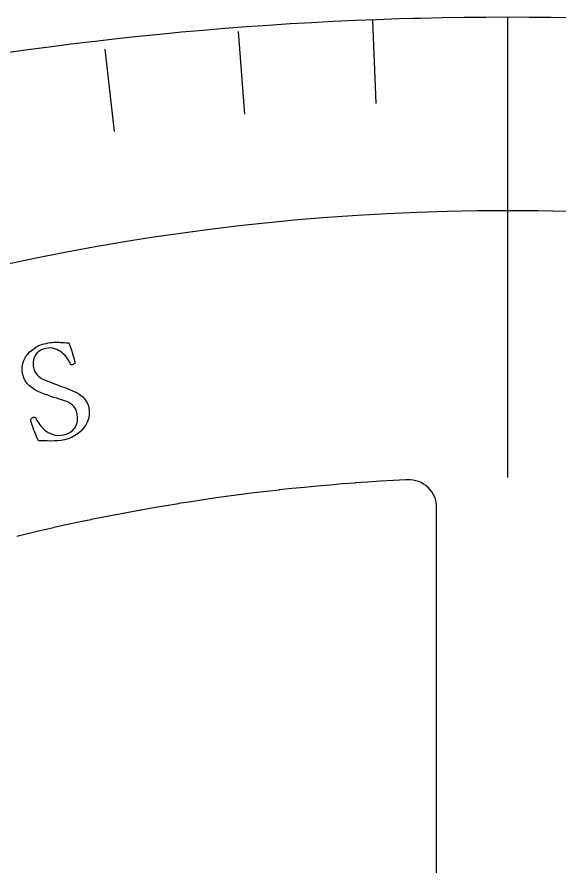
# Model space of a CAD drawing. Header units: millimetres. Extents: x -31.9 to 31.9, y -31.9 to 31.9.
# Drawn here: x -4.41 to 0.46, y 24.25 to 31.9 of the extents above; entities that cross this region are included whole.
import ezdxf

# ---------------------------------------------------------------- set-up
doc = ezdxf.new("R2010")
doc.units = ezdxf.units.MM
for name, color, linetype in [('CUT_INNER', 6, 'Continuous'), ('CUT_OUTER', 1, 'Continuous'), ('ENGRAVE', 7, 'Continuous'), ('ENGRAVE_FINE', 8, 'Continuous'), ('TEXT', 5, 'Continuous')]:
    doc.layers.add(name, color=color, linetype=linetype)

msp = doc.modelspace()

# ---------------------------------------------------------------- linework, layer by layer
at = {"layer": 'CUT_INNER'}
msp.add_lwpolyline([(-0.638, 18.4918), (-0.638, 27.4815), (-0.6393, 27.5067), (-0.6431, 27.5317), (-0.6494, 27.5561), (-0.6581, 27.5798), (-0.6692, 27.6025), (-0.6826, 27.624), (-0.698, 27.644), (-0.7153, 27.6623), (-0.7345, 27.6788), (-0.7551, 27.6933), (-0.7772, 27.7056), (-0.8004, 27.7156), (-0.8244, 27.7233), (-0.8491, 27.7285), (-0.8742, 27.7311), (-0.8995, 27.7312), (-0.9137, 27.7306), (-0.9153, 27.7305), (-1.0279, 27.7246), (-1.0295, 27.7245), (-1.1421, 27.718), (-1.1436, 27.7179), (-1.2562, 27.7106), (-1.2577, 27.7105), (-1.3703, 27.7026), (-1.3718, 27.7024), (-1.4843, 27.6938), (-1.4858, 27.6937), (-1.5983, 27.6843), (-1.5998, 27.6842), (-1.7122, 27.6742), (-1.7137, 27.674), (-1.826, 27.6633), (-1.8275, 27.6632), (-1.9398, 27.6518), (-1.9413, 27.6516), (-2.0535, 27.6395), (-2.055, 27.6394), (-2.1671, 27.6266), (-2.1686, 27.6264), (-2.2807, 27.6129), (-2.2822, 27.6127), (-2.3941, 27.5986), (-2.3956, 27.5984), (-2.5075, 27.5835), (-2.509, 27.5833), (-2.6207, 27.5678), (-2.6223, 27.5676), (-2.7339, 27.5514), (-2.7354, 27.5512), (-2.847, 27.5343), (-2.8485, 27.534), (-2.9599, 27.5165), (-2.9615, 27.5162), (-3.0728, 27.4979), (-3.0743, 27.4977), (-3.1855, 27.4787), (-3.187, 27.4785), (-3.2981, 27.4589), (-3.2996, 27.4586), (-3.4106, 27.4383), (-3.4121, 27.438), (-3.523, 27.417), (-3.5245, 27.4167), (-3.6352, 27.395), (-3.6367, 27.3947), (-3.7473, 27.3724), (-3.7488, 27.3721), (-3.8593, 27.349), (-3.8608, 27.3487), (-3.9711, 27.325), (-3.9726, 27.3247), (-4.0827, 27.3003), (-4.0842, 27.3), (-4.1942, 27.2749), (-4.1957, 27.2746), (-4.3056, 27.2488), (-4.3071, 27.2485), (-4.4168, 27.2221)], dxfattribs=at)
at = {"layer": 'CUT_OUTER'}
msp.add_lwpolyline([(-4.4878, 31.5827), (-4.2939, 31.6097), (-4.0998, 31.6354), (-3.9057, 31.66), (-3.7113, 31.6834), (-3.5168, 31.7055), (-3.3222, 31.7265), (-3.1275, 31.7463), (-2.9327, 31.7649), (-2.7377, 31.7823), (-2.5426, 31.7985), (-2.3475, 31.8135), (-2.1522, 31.8273), (-1.9569, 31.8399), (-1.7615, 31.8513), (-1.566, 31.8615), (-1.3705, 31.8705), (-1.1749, 31.8784), (-0.9793, 31.885), (-0.848, 31.8886), (-0.7829, 31.8904), (-0.5872, 31.8946), (-0.3915, 31.8976), (-0.1957, 31.8994), (0, 31.9), (0.1957, 31.8994), (0.3915, 31.8976), (0.5872, 31.8946)], dxfattribs=at)
at = {"layer": 'ENGRAVE'}
msp.add_lwpolyline([(0, 31.9), (0, 27.753)], dxfattribs=at)
msp.add_circle((0, 9.1156), 21.0426, dxfattribs=at)
at = {"layer": 'ENGRAVE_FINE'}
for points in [[(-1.2143, 31.8676), (-1.1858, 31.1216)], [(-2.4241, 31.7707), (-2.3673, 31.026)], [(-3.6251, 31.6098), (-3.54, 30.8674)]]:
    msp.add_lwpolyline(points, dxfattribs=at)
at = {"layer": 'TEXT'}
msp.add_lwpolyline([(-4.1531, 28.9603), (-4.133, 28.9642), (-4.1145, 28.9671), (-4.0977, 28.9691), (-4.0825, 28.9702), (-4.0681, 28.9705), (-4.0533, 28.9705), (-4.0384, 28.9701), (-4.0232, 28.9693), (-4.0069, 28.9683), (-3.9888, 28.9673), (-3.9689, 28.9664), (-3.9471, 28.9654), (-3.9383, 28.941), (-3.9298, 28.9162), (-3.9216, 28.8908), (-3.9139, 28.8649), (-3.9068, 28.8404), (-3.9008, 28.8192), (-3.8959, 28.8013), (-3.8921, 28.7866), (-3.8916, 28.7835), (-3.8926, 28.7806), (-3.8953, 28.7777), (-3.8995, 28.7749), (-3.9043, 28.7725), (-3.9087, 28.7705), (-3.9127, 28.7691), (-3.9163, 28.7682), (-3.9208, 28.7676), (-3.9249, 28.7678), (-3.9286, 28.7688), (-3.932, 28.7705), (-3.9365, 28.7824), (-3.9425, 28.795), (-3.9501, 28.8084), (-3.9592, 28.8224), (-3.9697, 28.8365), (-3.9813, 28.85), (-3.9942, 28.863), (-4.0083, 28.8753), (-4.0235, 28.8866), (-4.0396, 28.8964), (-4.0567, 28.9048), (-4.0747, 28.9116), (-4.0935, 28.9164), (-4.1129, 28.9186), (-4.1329, 28.9182), (-4.1535, 28.9151), (-4.1787, 28.9083), (-4.2005, 28.8993), (-4.2188, 28.8882), (-4.2337, 28.8748), (-4.2455, 28.8599), (-4.2549, 28.8442), (-4.2618, 28.8277), (-4.2662, 28.8103), (-4.2685, 28.7927), (-4.2692, 28.7757), (-4.2682, 28.7592), (-4.2657, 28.7433), (-4.2586, 28.7192), (-4.2486, 28.698), (-4.2357, 28.6796), (-4.2199, 28.6642), (-4.2018, 28.6508), (-4.182, 28.6387), (-4.1607, 28.6281), (-4.1378, 28.6187), (-4.1141, 28.61), (-4.0902, 28.6011), (-4.0663, 28.592), (-4.0423, 28.5827), (-4.0238, 28.576), (-4.0045, 28.569), (-3.9843, 28.5616), (-3.9631, 28.5539), (-3.9416, 28.5456), (-3.9203, 28.5366), (-3.8993, 28.5268), (-3.8784, 28.5163), (-3.8584, 28.5048), (-3.8399, 28.4918), (-3.8228, 28.4774), (-3.8072, 28.4615), (-3.7936, 28.4441), (-3.7826, 28.4249), (-3.7741, 28.404), (-3.7682, 28.3812), (-3.764, 28.3469), (-3.7651, 28.3138), (-3.7713, 28.2817), (-3.7827, 28.2508), (-3.7983, 28.2216), (-3.8172, 28.1948), (-3.8394, 28.1703), (-3.8649, 28.1483), (-3.8928, 28.1291), (-3.9224, 28.1134), (-3.9535, 28.1012), (-3.9863, 28.0924), (-4.0179, 28.0867), (-4.0493, 28.0829), (-4.0805, 28.0809), (-4.1115, 28.0808), (-4.1416, 28.0814), (-4.1701, 28.0817), (-4.1969, 28.0816), (-4.222, 28.0812), (-4.23, 28.0996), (-4.238, 28.1188), (-4.2459, 28.1386), (-4.2536, 28.1592), (-4.2611, 28.1795), (-4.2679, 28.1985), (-4.2741, 28.2163), (-4.2797, 28.2329), (-4.2844, 28.2474), (-4.2881, 28.2588), (-4.2906, 28.2673), (-4.292, 28.2727), (-4.2893, 28.2766), (-4.2864, 28.2803), (-4.2831, 28.2838), (-4.2795, 28.2871), (-4.2757, 28.2901), (-4.2716, 28.2925), (-4.2673, 28.2944), (-4.2629, 28.2956), (-4.2574, 28.2961), (-4.2528, 28.2948), (-4.2489, 28.2918), (-4.2459, 28.2871), (-4.2412, 28.2776), (-4.2351, 28.2667), (-4.2275, 28.2543), (-4.2185, 28.2403), (-4.208, 28.2257), (-4.196, 28.2112), (-4.1825, 28.1967), (-4.1675, 28.1823), (-4.1511, 28.1688), (-4.1332, 28.1571), (-4.1138, 28.1471), (-4.0929, 28.1389), (-4.0705, 28.1332), (-4.0463, 28.1309), (-4.0204, 28.1319), (-3.9928, 28.1362), (-3.9639, 28.145), (-3.9379, 28.1584), (-3.9149, 28.1766), (-3.8949, 28.1995), (-3.8796, 28.2264), (-3.8709, 28.2562), (-3.8686, 28.289), (-3.8728, 28.3249), (-3.8795, 28.35), (-3.8886, 28.3716), (-3.9001, 28.3896), (-3.9141, 28.404), (-3.9301, 28.4159), (-3.9478, 28.4265), (-3.9671, 28.4357), (-3.988, 28.4436), (-4.0101, 28.4508), (-4.0331, 28.4581), (-4.0568, 28.4656), (-4.0815, 28.4733), (-4.1092, 28.4829), (-4.1375, 28.493), (-4.1665, 28.5038), (-4.196, 28.5152), (-4.225, 28.5279), (-4.2523, 28.5425), (-4.278, 28.5591), (-4.3019, 28.5777), (-4.323, 28.5988), (-4.3402, 28.6231), (-4.3533, 28.6504), (-4.3625, 28.6808), (-4.3675, 28.7142), (-4.3674, 28.7464), (-4.3623, 28.7774), (-4.352, 28.8073), (-4.3374, 28.8354), (-4.3193, 28.8612), (-4.2978, 28.8848), (-4.2728, 28.9061), (-4.2453, 28.9246), (-4.2162, 28.9398), (-4.1854, 28.9517), (-4.1531, 28.9603)], close=True, dxfattribs=at)

doc.saveas('drawing.dxf')
